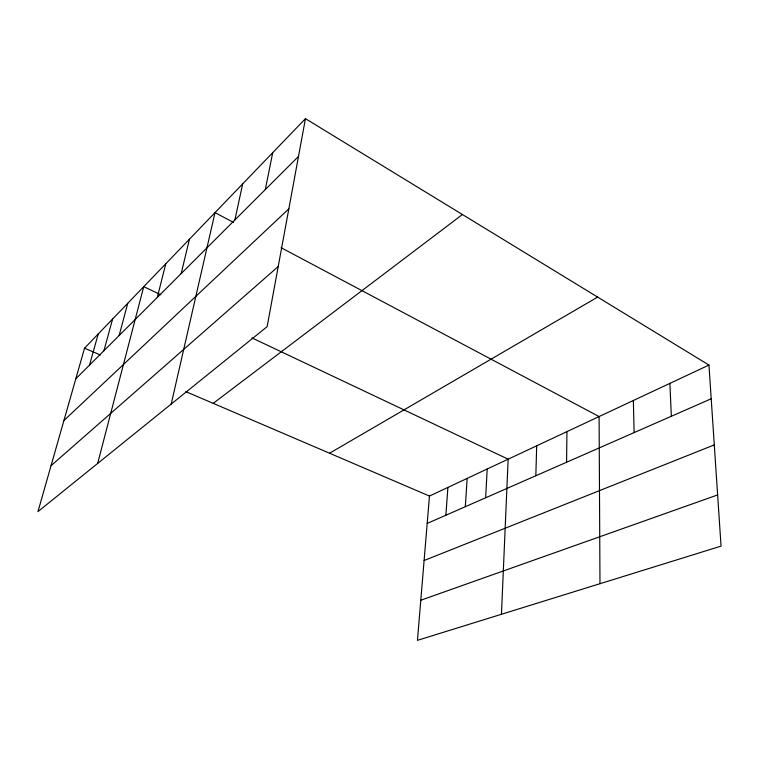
<?xml version="1.0" encoding="UTF-8"?>
<svg xmlns="http://www.w3.org/2000/svg" width="759" height="759" viewBox="0 0 759 759"><rect width="100%" height="100%" fill="white"/><g stroke="black" fill="none" stroke-linecap="round" stroke-linejoin="round"><path stroke-width="1.14" d="M566.565 462.259L566.935 431.634M535.835 475.751L536.679 445.818M501.452 614.278L508.151 459.186L251.893 337.878M485.646 497.781L487.202 469.005M465.324 506.699L467.146 478.407M445.856 515.247L447.914 487.411M708.953 365.07L429.471 496.054L417.45 640.34L721.05 546.129L708.953 365.07L305.45 118.66L84.534 348.191L37.95 511.632L267.14 326.645L305.45 118.66M265.299 189.56L272.718 152.663M234.901 219.92L242.681 183.868M171.192 404.082L215.015 212.615L233.506 222.434M181.173 273.582L189.456 239.17M157.322 297.405L165.756 263.79M97.664 463.426L143.736 286.674L160.823 294.758M119.135 335.535L127.759 303.277M103.926 350.724L112.607 319.017M89.505 365.126L98.215 333.969M75.805 378.807L298.496 156.42M63.898 420.571L288.847 208.81M51.043 465.684L278.211 266.551M213.213 403.352L462.43 214.522M329.577 453.237L597.637 297.092M427.194 523.435L711.202 398.769M424.101 560.521L714.285 444.897M420.79 600.246L717.625 494.934M84.534 348.191L100.378 354.975M185.784 391.597L429.471 496.054M281.096 247.7L599.098 416.558L599.98 583.699M669.884 383.38L671.345 416.264M633.348 400.505L634.116 432.602"/></g></svg>
